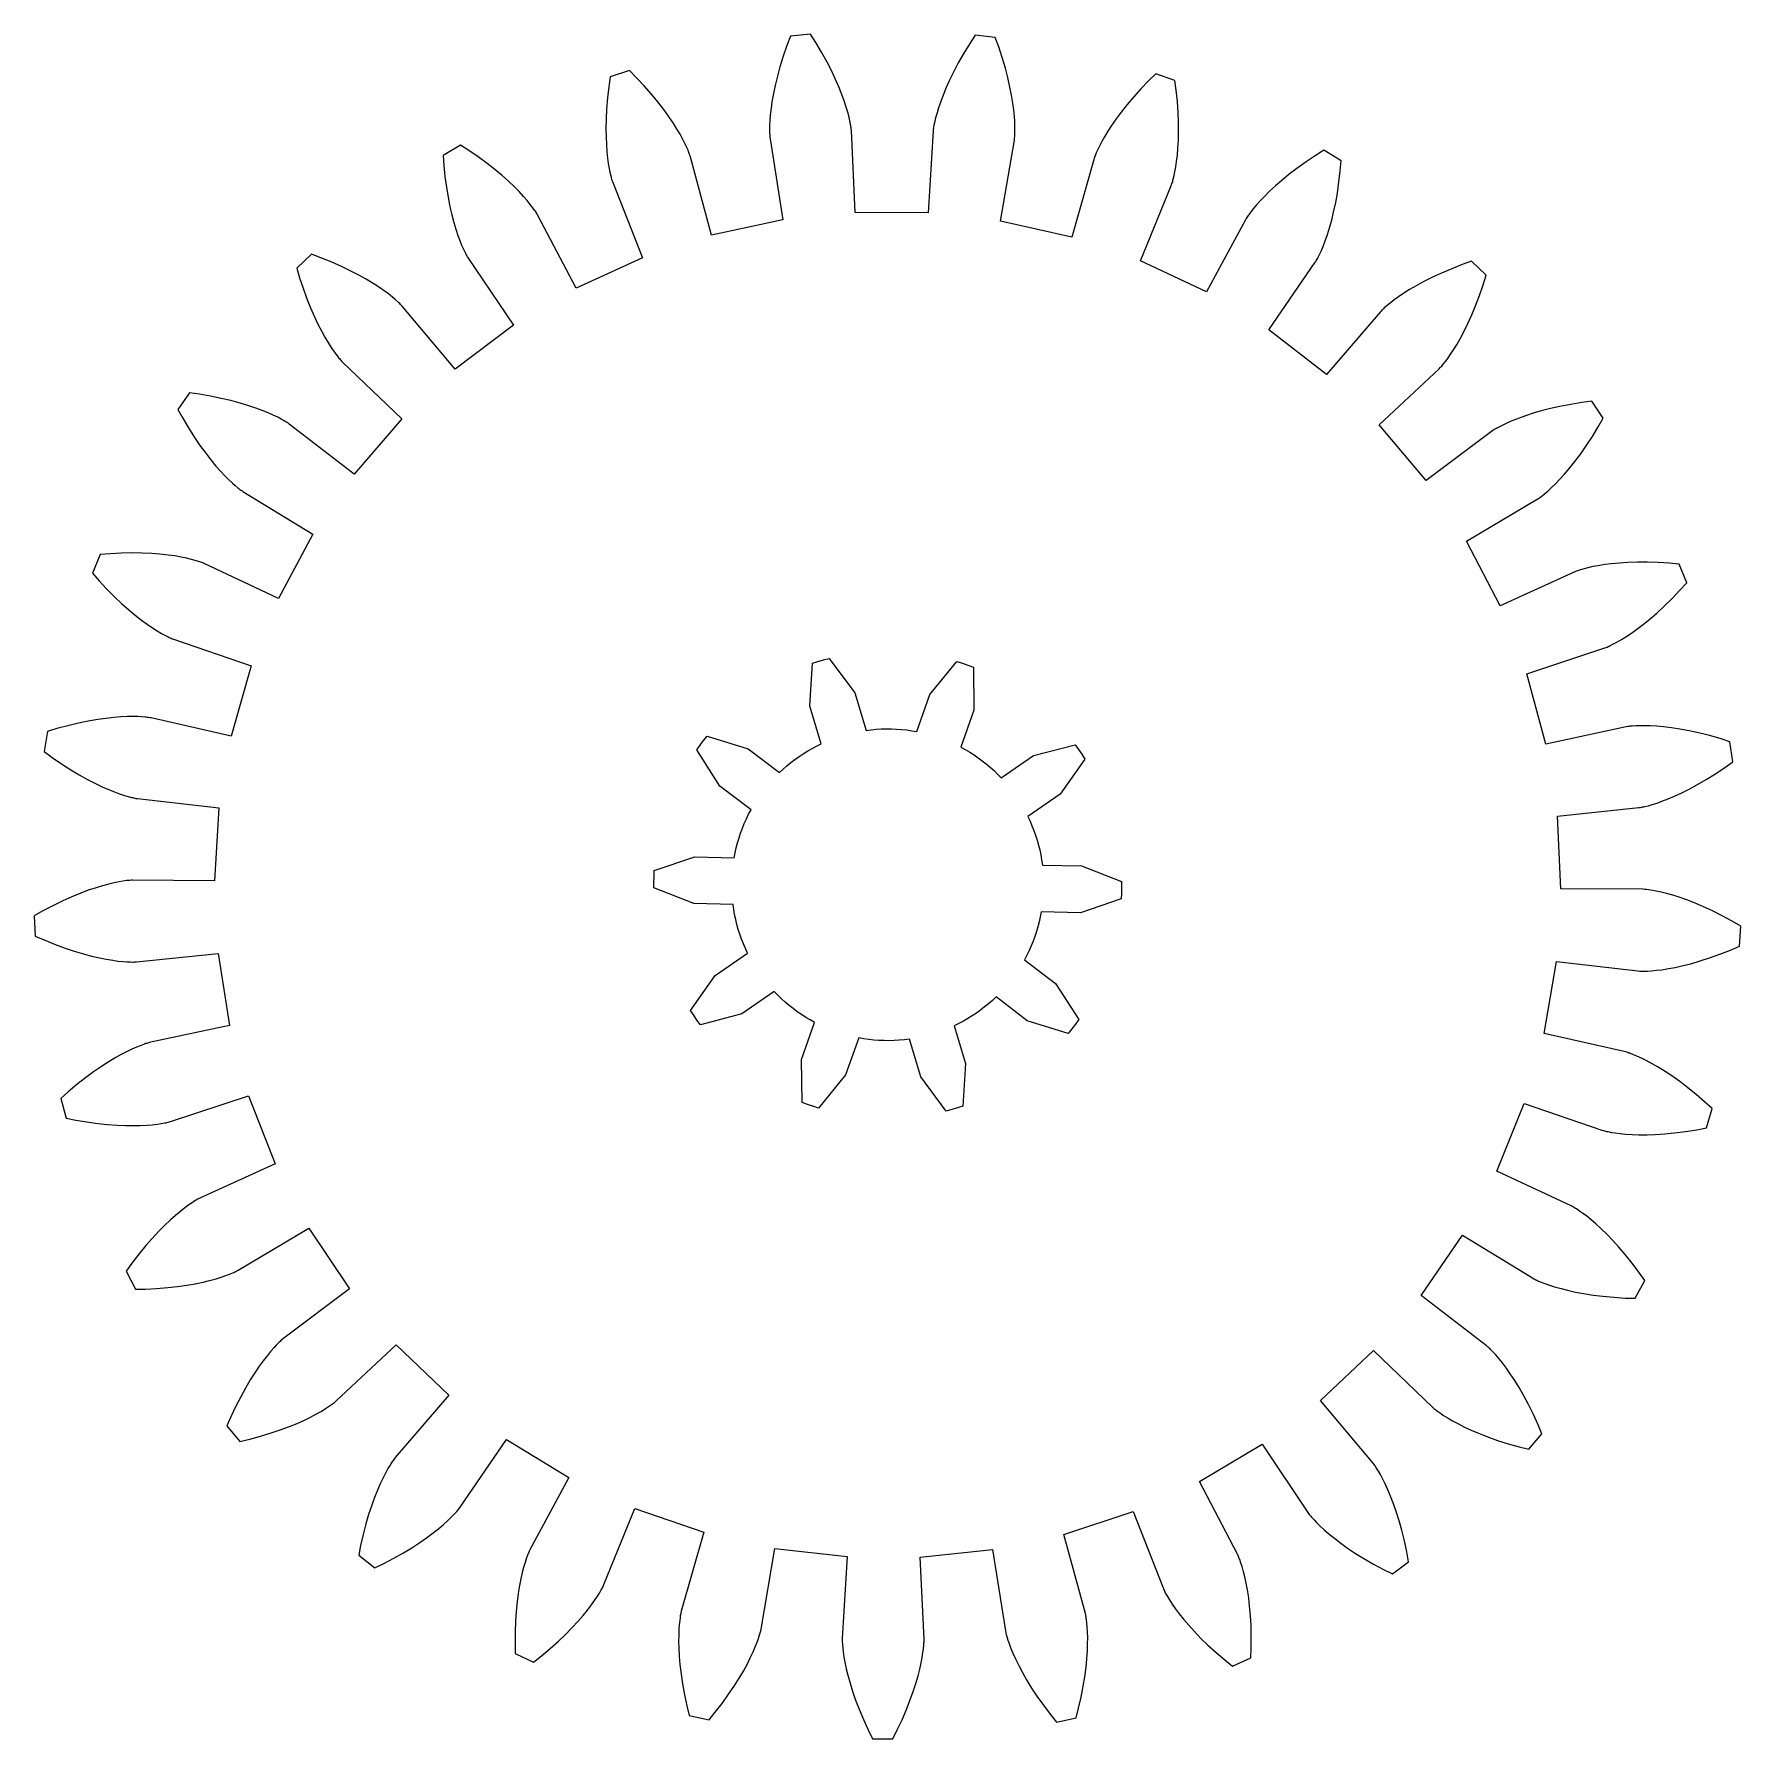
# Model space of a CAD drawing. Header units: millimetres. Extents: x 3807.9 to 3829.8, y 1271.5 to 1293.3.
import ezdxf

# ---------------------------------------------------------------- set-up
doc = ezdxf.new("R2010")
doc.units = ezdxf.units.MM
doc.header["$MEASUREMENT"] = 0
doc.layers.add('Laser$LaserCut1', color=1, linetype='Continuous', true_color=0xff0000)
doc.layers.add('Laser$LaserCut2', color=3, linetype='Continuous', true_color=0x00ff00)

msp = doc.modelspace()

# ---------------------------------------------------------------- linework, layer by layer
at = {"layer": 'Laser$LaserCut1'}
for points in [[(3817.643, 1293.299), (3817.598, 1293.179), (3817.551, 1293.043), (3817.509, 1292.906), (3817.476, 1292.786), (3817.447, 1292.666), (3817.425, 1292.563), (3817.407, 1292.459), (3817.395, 1292.374), (3817.385, 1292.288), (3817.38, 1292.222), (3817.377, 1292.155), (3817.376, 1292.107), (3817.376, 1292.059), (3817.378, 1292.03), (3817.379, 1292.016), (3817.38, 1292.002), (3817.382, 1291.983)], [(3817.902, 1293.326), (3817.643, 1293.299)], [(3818.425, 1292.09), (3818.424, 1292.109), (3818.422, 1292.123), (3818.42, 1292.137), (3818.418, 1292.152), (3818.415, 1292.166), (3818.406, 1292.213), (3818.396, 1292.259), (3818.379, 1292.324), (3818.36, 1292.388), (3818.333, 1292.47), (3818.304, 1292.551), (3818.265, 1292.649), (3818.223, 1292.745), (3818.17, 1292.858), (3818.113, 1292.968), (3818.044, 1293.094), (3817.971, 1293.217), (3817.902, 1293.326)], [(3820.013, 1293.313), (3819.943, 1293.205), (3819.868, 1293.083), (3819.797, 1292.958), (3819.739, 1292.848), (3819.685, 1292.736), (3819.642, 1292.64), (3819.601, 1292.543), (3819.571, 1292.463), (3819.543, 1292.381), (3819.524, 1292.317), (3819.506, 1292.253), (3819.495, 1292.206), (3819.485, 1292.159), (3819.48, 1292.131), (3819.478, 1292.117), (3819.476, 1292.103), (3819.474, 1292.084)], [(3820.271, 1293.283), (3820.013, 1293.313)], [(3820.517, 1291.964), (3820.519, 1291.983), (3820.52, 1291.997), (3820.522, 1292.012), (3820.522, 1292.026), (3820.523, 1292.04), (3820.524, 1292.088), (3820.524, 1292.136), (3820.521, 1292.203), (3820.517, 1292.269), (3820.508, 1292.355), (3820.497, 1292.44), (3820.48, 1292.544), (3820.46, 1292.647), (3820.432, 1292.768), (3820.401, 1292.889), (3820.36, 1293.026), (3820.315, 1293.162), (3820.271, 1293.283)], [(3815.58, 1292.858), (3815.332, 1292.776)], [(3816.356, 1291.764), (3816.35, 1291.782), (3816.346, 1291.795), (3816.341, 1291.809), (3816.335, 1291.822), (3816.33, 1291.835), (3816.311, 1291.879), (3816.291, 1291.923), (3816.26, 1291.982), (3816.228, 1292.041), (3816.184, 1292.115), (3816.138, 1292.188), (3816.079, 1292.275), (3816.018, 1292.36), (3815.942, 1292.458), (3815.863, 1292.554), (3815.768, 1292.662), (3815.67, 1292.767), (3815.58, 1292.858)], [(3815.332, 1292.776), (3815.314, 1292.649), (3815.298, 1292.507), (3815.286, 1292.364), (3815.279, 1292.24), (3815.277, 1292.115), (3815.278, 1292.01), (3815.282, 1291.905), (3815.289, 1291.819), (3815.298, 1291.734), (3815.307, 1291.667), (3815.318, 1291.601), (3815.327, 1291.554), (3815.338, 1291.508), (3815.342, 1291.494), (3815.346, 1291.48), (3815.35, 1291.466), (3815.354, 1291.453), (3815.36, 1291.435)], [(3822.329, 1292.817), (3822.238, 1292.727), (3822.139, 1292.623), (3822.043, 1292.517), (3821.962, 1292.422), (3821.885, 1292.325), (3821.823, 1292.24), (3821.762, 1292.154), (3821.716, 1292.082), (3821.671, 1292.008), (3821.638, 1291.95), (3821.607, 1291.89), (3821.586, 1291.847), (3821.567, 1291.804), (3821.556, 1291.777), (3821.551, 1291.764), (3821.546, 1291.75), (3821.54, 1291.732)], [(3822.576, 1292.732), (3822.329, 1292.817)], [(3822.532, 1291.391), (3822.538, 1291.409), (3822.543, 1291.423), (3822.547, 1291.437), (3822.551, 1291.451), (3822.554, 1291.464), (3822.566, 1291.511), (3822.576, 1291.558), (3822.588, 1291.623), (3822.598, 1291.69), (3822.608, 1291.775), (3822.615, 1291.861), (3822.621, 1291.966), (3822.623, 1292.071), (3822.622, 1292.195), (3822.617, 1292.319), (3822.607, 1292.462), (3822.592, 1292.605), (3822.576, 1292.732)], [(3817.382, 1291.983), (3817.546, 1290.943)], [(3818.476, 1291.039), (3818.425, 1292.09)], [(3819.474, 1292.084), (3819.411, 1291.033)], [(3813.412, 1291.902), (3813.188, 1291.769)], [(3813.188, 1291.769), (3813.197, 1291.641), (3813.212, 1291.498), (3813.231, 1291.356), (3813.251, 1291.233), (3813.276, 1291.111), (3813.299, 1291.009), (3813.326, 1290.907), (3813.351, 1290.825), (3813.378, 1290.743), (3813.401, 1290.68), (3813.426, 1290.618), (3813.446, 1290.575), (3813.466, 1290.531), (3813.479, 1290.506), (3813.486, 1290.493), (3813.493, 1290.481), (3813.503, 1290.465)], [(3814.405, 1291), (3814.396, 1291.016), (3814.388, 1291.029), (3814.381, 1291.041), (3814.373, 1291.053), (3814.364, 1291.064), (3814.336, 1291.103), (3814.307, 1291.141), (3814.265, 1291.193), (3814.221, 1291.243), (3814.162, 1291.306), (3814.102, 1291.367), (3814.025, 1291.44), (3813.947, 1291.51), (3813.851, 1291.589), (3813.753, 1291.666), (3813.638, 1291.751), (3813.52, 1291.832), (3813.412, 1291.902)], [(3816.632, 1290.748), (3816.356, 1291.764)], [(3820.34, 1290.926), (3820.517, 1291.964)], [(3824.486, 1291.835), (3824.377, 1291.766), (3824.258, 1291.687), (3824.141, 1291.603), (3824.042, 1291.528), (3823.946, 1291.449), (3823.866, 1291.38), (3823.789, 1291.309), (3823.728, 1291.249), (3823.669, 1291.186), (3823.624, 1291.136), (3823.581, 1291.085), (3823.551, 1291.048), (3823.523, 1291.009), (3823.514, 1290.998), (3823.506, 1290.986), (3823.498, 1290.974), (3823.491, 1290.962), (3823.481, 1290.945)], [(3824.708, 1291.699), (3824.486, 1291.835)], [(3821.54, 1291.732), (3821.252, 1290.72)], [(3824.377, 1290.399), (3824.387, 1290.415), (3824.394, 1290.428), (3824.401, 1290.44), (3824.408, 1290.453), (3824.414, 1290.465), (3824.436, 1290.508), (3824.455, 1290.552), (3824.481, 1290.613), (3824.505, 1290.676), (3824.533, 1290.757), (3824.559, 1290.839), (3824.587, 1290.941), (3824.612, 1291.043), (3824.638, 1291.165), (3824.66, 1291.287), (3824.68, 1291.429), (3824.697, 1291.571), (3824.708, 1291.699)], [(3815.36, 1291.435), (3815.744, 1290.454)], [(3822.136, 1290.416), (3822.532, 1291.391)], [(3814.893, 1290.067), (3814.405, 1291)], [(3817.546, 1290.943), (3816.632, 1290.748)], [(3819.411, 1291.033), (3818.476, 1291.039)], [(3821.252, 1290.72), (3820.34, 1290.926)], [(3823.481, 1290.945), (3822.982, 1290.018)], [(3811.5, 1290.502), (3811.31, 1290.324)], [(3812.664, 1289.835), (3812.652, 1289.849), (3812.642, 1289.859), (3812.631, 1289.869), (3812.621, 1289.879), (3812.611, 1289.889), (3812.575, 1289.921), (3812.538, 1289.952), (3812.486, 1289.993), (3812.432, 1290.033), (3812.361, 1290.082), (3812.289, 1290.128), (3812.199, 1290.183), (3812.107, 1290.234), (3811.997, 1290.291), (3811.885, 1290.345), (3811.753, 1290.403), (3811.62, 1290.457), (3811.5, 1290.502)], [(3813.503, 1290.465), (3814.089, 1289.59)], [(3815.744, 1290.454), (3814.893, 1290.067)], [(3811.31, 1290.324), (3811.347, 1290.201), (3811.392, 1290.065), (3811.441, 1289.93), (3811.487, 1289.815), (3811.537, 1289.701), (3811.582, 1289.606), (3811.631, 1289.512), (3811.672, 1289.437), (3811.716, 1289.363), (3811.752, 1289.307), (3811.79, 1289.252), (3811.819, 1289.213), (3811.848, 1289.175), (3811.857, 1289.164), (3811.866, 1289.153), (3811.876, 1289.142), (3811.885, 1289.132), (3811.899, 1289.118)], [(3822.982, 1290.018), (3822.136, 1290.416)], [(3823.781, 1289.531), (3824.377, 1290.399)], [(3826.38, 1290.412), (3826.259, 1290.369), (3826.126, 1290.316), (3825.994, 1290.26), (3825.881, 1290.207), (3825.77, 1290.151), (3825.678, 1290.101), (3825.587, 1290.048), (3825.514, 1290.002), (3825.443, 1289.954), (3825.388, 1289.915), (3825.335, 1289.874), (3825.298, 1289.844), (3825.262, 1289.813), (3825.252, 1289.803), (3825.241, 1289.793), (3825.231, 1289.783), (3825.221, 1289.773), (3825.208, 1289.759)], [(3825.965, 1289.033), (3825.978, 1289.047), (3825.988, 1289.057), (3825.998, 1289.068), (3826.007, 1289.079), (3826.016, 1289.09), (3826.046, 1289.127), (3826.075, 1289.165), (3826.113, 1289.22), (3826.15, 1289.276), (3826.195, 1289.349), (3826.238, 1289.424), (3826.287, 1289.517), (3826.333, 1289.612), (3826.385, 1289.725), (3826.432, 1289.84), (3826.483, 1289.974), (3826.53, 1290.109), (3826.568, 1290.232)], [(3826.568, 1290.232), (3826.38, 1290.412)], [(3813.341, 1289.028), (3812.664, 1289.835)], [(3814.089, 1289.59), (3813.341, 1289.028)], [(3825.208, 1289.759), (3824.522, 1288.961)], [(3824.522, 1288.961), (3823.781, 1289.531)], [(3811.899, 1289.118), (3812.658, 1288.389)], [(3825.196, 1288.314), (3825.965, 1289.033)], [(3809.934, 1288.724), (3809.787, 1288.509)], [(3811.215, 1288.323), (3811.199, 1288.334), (3811.187, 1288.342), (3811.175, 1288.349), (3811.163, 1288.357), (3811.15, 1288.364), (3811.109, 1288.387), (3811.066, 1288.41), (3811.006, 1288.439), (3810.945, 1288.466), (3810.865, 1288.498), (3810.785, 1288.528), (3810.685, 1288.562), (3810.584, 1288.593), (3810.464, 1288.625), (3810.343, 1288.653), (3810.203, 1288.682), (3810.061, 1288.706), (3809.934, 1288.724)], [(3809.787, 1288.509), (3809.849, 1288.397), (3809.922, 1288.274), (3809.999, 1288.153), (3810.069, 1288.05), (3810.143, 1287.949), (3810.207, 1287.866), (3810.274, 1287.785), (3810.331, 1287.721), (3810.39, 1287.658), (3810.437, 1287.611), (3810.486, 1287.565), (3810.522, 1287.534), (3810.559, 1287.503), (3810.57, 1287.494), (3810.582, 1287.485), (3810.593, 1287.477), (3810.605, 1287.469), (3810.621, 1287.458)], [(3827.924, 1288.615), (3827.797, 1288.599), (3827.655, 1288.576), (3827.515, 1288.55), (3827.393, 1288.523), (3827.273, 1288.492), (3827.172, 1288.463), (3827.072, 1288.43), (3826.991, 1288.401), (3826.911, 1288.37), (3826.849, 1288.343), (3826.789, 1288.315), (3826.746, 1288.293), (3826.704, 1288.27), (3826.692, 1288.263), (3826.679, 1288.256), (3826.667, 1288.248), (3826.655, 1288.24), (3826.639, 1288.23)], [(3828.069, 1288.399), (3827.924, 1288.615)], [(3812.049, 1287.68), (3811.215, 1288.323)], [(3812.658, 1288.389), (3812.049, 1287.68)], [(3825.797, 1287.598), (3825.196, 1288.314)], [(3827.223, 1287.358), (3827.239, 1287.368), (3827.251, 1287.376), (3827.262, 1287.385), (3827.274, 1287.393), (3827.285, 1287.402), (3827.322, 1287.432), (3827.358, 1287.463), (3827.408, 1287.509), (3827.456, 1287.555), (3827.515, 1287.617), (3827.573, 1287.681), (3827.641, 1287.761), (3827.707, 1287.843), (3827.781, 1287.943), (3827.852, 1288.045), (3827.931, 1288.165), (3828.006, 1288.287), (3828.069, 1288.399)], [(3826.639, 1288.23), (3825.797, 1287.598)], [(3810.621, 1287.458), (3811.519, 1286.91)], [(3826.317, 1286.821), (3827.223, 1287.358)], [(3811.519, 1286.91), (3811.077, 1286.086)], [(3826.75, 1285.992), (3826.317, 1286.821)], [(3808.787, 1286.651), (3808.689, 1286.409)], [(3810.124, 1286.534), (3810.106, 1286.542), (3810.093, 1286.547), (3810.079, 1286.552), (3810.066, 1286.556), (3810.052, 1286.561), (3810.006, 1286.575), (3809.96, 1286.587), (3809.895, 1286.603), (3809.83, 1286.616), (3809.745, 1286.631), (3809.66, 1286.643), (3809.555, 1286.654), (3809.45, 1286.662), (3809.326, 1286.668), (3809.202, 1286.67), (3809.058, 1286.667), (3808.915, 1286.66), (3808.787, 1286.651)], [(3811.077, 1286.086), (3810.124, 1286.534)], [(3829.046, 1286.528), (3828.919, 1286.54), (3828.775, 1286.548), (3828.632, 1286.553), (3828.508, 1286.552), (3828.384, 1286.548), (3828.279, 1286.541), (3828.174, 1286.531), (3828.089, 1286.52), (3828.004, 1286.506), (3827.938, 1286.494), (3827.873, 1286.479), (3827.826, 1286.467), (3827.78, 1286.454), (3827.767, 1286.45), (3827.753, 1286.445), (3827.74, 1286.44), (3827.726, 1286.435), (3827.708, 1286.428)], [(3829.141, 1286.286), (3829.046, 1286.528)], [(3808.689, 1286.409), (3808.774, 1286.313), (3808.872, 1286.208), (3808.973, 1286.107), (3809.064, 1286.022), (3809.157, 1285.939), (3809.238, 1285.872), (3809.321, 1285.807), (3809.39, 1285.757), (3809.461, 1285.708), (3809.518, 1285.672), (3809.575, 1285.638), (3809.617, 1285.615), (3809.66, 1285.593), (3809.673, 1285.587), (3809.686, 1285.58), (3809.699, 1285.575), (3809.712, 1285.569), (3809.73, 1285.562)], [(3827.708, 1286.428), (3826.75, 1285.992)], [(3828.091, 1285.451), (3828.109, 1285.458), (3828.122, 1285.463), (3828.135, 1285.469), (3828.148, 1285.475), (3828.161, 1285.481), (3828.204, 1285.503), (3828.246, 1285.525), (3828.304, 1285.559), (3828.361, 1285.594), (3828.432, 1285.642), (3828.503, 1285.692), (3828.586, 1285.755), (3828.668, 1285.821), (3828.762, 1285.903), (3828.854, 1285.987), (3828.956, 1286.087), (3829.055, 1286.191), (3829.141, 1286.286)], [(3809.73, 1285.562), (3810.725, 1285.22)], [(3827.091, 1285.121), (3828.091, 1285.451)], [(3810.725, 1285.22), (3810.47, 1284.32)], [(3827.336, 1284.219), (3827.091, 1285.121)], [(3809.443, 1284.553), (3809.424, 1284.556), (3809.41, 1284.559), (3809.396, 1284.56), (3809.381, 1284.562), (3809.367, 1284.564), (3809.32, 1284.567), (3809.272, 1284.57), (3809.205, 1284.571), (3809.138, 1284.57), (3809.052, 1284.566), (3808.966, 1284.559), (3808.862, 1284.548), (3808.757, 1284.533), (3808.635, 1284.512), (3808.513, 1284.487), (3808.374, 1284.454), (3808.235, 1284.416), (3808.112, 1284.379)], [(3810.47, 1284.32), (3809.443, 1284.553)], [(3808.112, 1284.379), (3808.069, 1284.123)], [(3828.365, 1284.439), (3827.336, 1284.219)], [(3829.694, 1284.249), (3829.571, 1284.288), (3829.433, 1284.327), (3829.294, 1284.362), (3829.173, 1284.388), (3829.051, 1284.411), (3828.947, 1284.427), (3828.842, 1284.439), (3828.756, 1284.447), (3828.671, 1284.452), (3828.604, 1284.454), (3828.537, 1284.453), (3828.489, 1284.452), (3828.441, 1284.448), (3828.427, 1284.447), (3828.413, 1284.446), (3828.398, 1284.444), (3828.384, 1284.442), (3828.365, 1284.439)], [(3808.069, 1284.123), (3808.172, 1284.047), (3808.291, 1283.966), (3808.411, 1283.888), (3808.518, 1283.825), (3808.627, 1283.764), (3808.72, 1283.716), (3808.815, 1283.671), (3808.894, 1283.636), (3808.974, 1283.604), (3809.036, 1283.581), (3809.1, 1283.56), (3809.146, 1283.546), (3809.192, 1283.534), (3809.206, 1283.531), (3809.22, 1283.527), (3809.234, 1283.524), (3809.248, 1283.522), (3809.267, 1283.519)], [(3829.734, 1283.992), (3829.694, 1284.249)], [(3828.529, 1283.403), (3828.548, 1283.405), (3828.562, 1283.408), (3828.576, 1283.411), (3828.59, 1283.414), (3828.604, 1283.417), (3828.65, 1283.428), (3828.696, 1283.442), (3828.76, 1283.462), (3828.823, 1283.484), (3828.903, 1283.515), (3828.983, 1283.549), (3829.078, 1283.593), (3829.172, 1283.64), (3829.281, 1283.699), (3829.389, 1283.762), (3829.51, 1283.838), (3829.63, 1283.918), (3829.734, 1283.992)], [(3809.267, 1283.519), (3810.313, 1283.399)], [(3810.313, 1283.399), (3810.257, 1282.465)], [(3827.482, 1283.295), (3828.529, 1283.403)], [(3827.527, 1282.361), (3827.482, 1283.295)], [(3809.204, 1282.472), (3809.185, 1282.471), (3809.17, 1282.47), (3809.156, 1282.469), (3809.142, 1282.468), (3809.128, 1282.466), (3809.08, 1282.459), (3809.033, 1282.451), (3808.968, 1282.438), (3808.902, 1282.423), (3808.819, 1282.4), (3808.737, 1282.375), (3808.637, 1282.342), (3808.539, 1282.305), (3808.424, 1282.258), (3808.31, 1282.208), (3808.181, 1282.145), (3808.054, 1282.079), (3807.942, 1282.016)], [(3810.257, 1282.465), (3809.204, 1282.472)], [(3828.579, 1282.355), (3827.527, 1282.361)], [(3829.836, 1281.884), (3829.725, 1281.948), (3829.598, 1282.016), (3829.47, 1282.08), (3829.357, 1282.132), (3829.242, 1282.18), (3829.144, 1282.218), (3829.045, 1282.253), (3828.963, 1282.279), (3828.88, 1282.302), (3828.815, 1282.318), (3828.75, 1282.332), (3828.703, 1282.341), (3828.655, 1282.348), (3828.627, 1282.352), (3828.613, 1282.353), (3828.598, 1282.354), (3828.579, 1282.355)], [(3807.942, 1282.016), (3807.954, 1281.756)], [(3807.954, 1281.756), (3808.072, 1281.705), (3808.205, 1281.651), (3808.339, 1281.601), (3808.457, 1281.562), (3808.576, 1281.526), (3808.678, 1281.499), (3808.78, 1281.475), (3808.865, 1281.458), (3808.95, 1281.444), (3809.016, 1281.435), (3809.082, 1281.428), (3809.13, 1281.425), (3809.178, 1281.423), (3809.207, 1281.422), (3809.221, 1281.422), (3809.235, 1281.423), (3809.254, 1281.424)], [(3829.82, 1281.624), (3829.836, 1281.884)], [(3809.254, 1281.424), (3810.302, 1281.531)], [(3810.302, 1281.531), (3810.447, 1280.608)], [(3828.516, 1281.308), (3828.535, 1281.306), (3828.55, 1281.306), (3828.564, 1281.305), (3828.578, 1281.305), (3828.593, 1281.305), (3828.64, 1281.307), (3828.688, 1281.31), (3828.755, 1281.316), (3828.821, 1281.324), (3828.906, 1281.337), (3828.991, 1281.353), (3829.094, 1281.376), (3829.195, 1281.401), (3829.315, 1281.436), (3829.433, 1281.474), (3829.568, 1281.522), (3829.702, 1281.574), (3829.82, 1281.624)], [(3827.314, 1280.506), (3827.47, 1281.428)], [(3827.47, 1281.428), (3828.516, 1281.308)], [(3810.447, 1280.608), (3809.418, 1280.388)], [(3809.418, 1280.388), (3809.399, 1280.383), (3809.386, 1280.379), (3809.372, 1280.375), (3809.358, 1280.37), (3809.345, 1280.366), (3809.3, 1280.349), (3809.255, 1280.331), (3809.194, 1280.304), (3809.134, 1280.275), (3809.058, 1280.235), (3808.982, 1280.193), (3808.892, 1280.139), (3808.804, 1280.082), (3808.702, 1280.012), (3808.602, 1279.938), (3808.489, 1279.849), (3808.379, 1279.757), (3808.283, 1279.672)], [(3828.34, 1280.274), (3827.314, 1280.506)], [(3829.466, 1279.544), (3829.371, 1279.63), (3829.263, 1279.724), (3829.151, 1279.814), (3829.052, 1279.889), (3828.95, 1279.961), (3828.863, 1280.019), (3828.773, 1280.074), (3828.699, 1280.117), (3828.623, 1280.157), (3828.563, 1280.187), (3828.502, 1280.215), (3828.458, 1280.233), (3828.413, 1280.251), (3828.4, 1280.255), (3828.386, 1280.26), (3828.372, 1280.265), (3828.359, 1280.269), (3828.34, 1280.274)], [(3809.692, 1279.375), (3810.692, 1279.706)], [(3810.692, 1279.706), (3811.033, 1278.835)], [(3808.283, 1279.672), (3808.351, 1279.42)], [(3826.707, 1278.74), (3827.058, 1279.607)], [(3827.058, 1279.607), (3828.054, 1279.265)], [(3829.395, 1279.293), (3829.466, 1279.544)], [(3808.351, 1279.42), (3808.477, 1279.395), (3808.619, 1279.371), (3808.761, 1279.352), (3808.884, 1279.338), (3809.008, 1279.329), (3809.113, 1279.325), (3809.218, 1279.323), (3809.304, 1279.325), (3809.39, 1279.329), (3809.457, 1279.335), (3809.524, 1279.342), (3809.571, 1279.349), (3809.618, 1279.358), (3809.632, 1279.36), (3809.646, 1279.363), (3809.66, 1279.367), (3809.674, 1279.37), (3809.692, 1279.375)], [(3828.054, 1279.265), (3828.072, 1279.259), (3828.086, 1279.256), (3828.1, 1279.252), (3828.114, 1279.249), (3828.128, 1279.246), (3828.175, 1279.237), (3828.222, 1279.23), (3828.288, 1279.221), (3828.355, 1279.215), (3828.441, 1279.21), (3828.527, 1279.207), (3828.632, 1279.207), (3828.737, 1279.21), (3828.861, 1279.218), (3828.985, 1279.23), (3829.127, 1279.247), (3829.269, 1279.27), (3829.395, 1279.293)], [(3811.033, 1278.835), (3810.075, 1278.399)], [(3827.659, 1278.293), (3826.707, 1278.74)], [(3810.075, 1278.399), (3810.058, 1278.39), (3810.045, 1278.383), (3810.033, 1278.376), (3810.02, 1278.369), (3810.008, 1278.361), (3809.968, 1278.335), (3809.928, 1278.308), (3809.874, 1278.269), (3809.822, 1278.227), (3809.756, 1278.172), (3809.691, 1278.115), (3809.615, 1278.043), (3809.541, 1277.968), (3809.456, 1277.877), (3809.374, 1277.784), (3809.283, 1277.673), (3809.196, 1277.559), (3809.121, 1277.455)], [(3828.602, 1277.338), (3828.528, 1277.442), (3828.442, 1277.557), (3828.352, 1277.669), (3828.272, 1277.764), (3828.188, 1277.856), (3828.115, 1277.931), (3828.039, 1278.004), (3827.976, 1278.062), (3827.91, 1278.118), (3827.858, 1278.16), (3827.805, 1278.2), (3827.766, 1278.228), (3827.726, 1278.254), (3827.714, 1278.262), (3827.701, 1278.269), (3827.689, 1278.277), (3827.676, 1278.284), (3827.659, 1278.293)], [(3810.56, 1277.469), (3811.466, 1278.006)], [(3811.466, 1278.006), (3811.986, 1277.229)], [(3825.734, 1277.146), (3826.264, 1277.917)], [(3826.264, 1277.917), (3827.162, 1277.369)], [(3809.121, 1277.455), (3809.241, 1277.224)], [(3809.241, 1277.224), (3809.369, 1277.227), (3809.513, 1277.234), (3809.656, 1277.245), (3809.779, 1277.259), (3809.902, 1277.277), (3810.006, 1277.295), (3810.109, 1277.316), (3810.193, 1277.336), (3810.275, 1277.359), (3810.339, 1277.379), (3810.403, 1277.4), (3810.447, 1277.417), (3810.492, 1277.435), (3810.505, 1277.441), (3810.518, 1277.447), (3810.531, 1277.453), (3810.544, 1277.46), (3810.56, 1277.469)], [(3827.162, 1277.369), (3827.179, 1277.359), (3827.192, 1277.353), (3827.205, 1277.347), (3827.218, 1277.34), (3827.231, 1277.334), (3827.275, 1277.316), (3827.319, 1277.298), (3827.382, 1277.276), (3827.446, 1277.255), (3827.529, 1277.232), (3827.612, 1277.211), (3827.715, 1277.188), (3827.818, 1277.168), (3827.941, 1277.149), (3828.064, 1277.134), (3828.207, 1277.121), (3828.35, 1277.112), (3828.479, 1277.108)], [(3828.479, 1277.108), (3828.602, 1277.338)], [(3811.986, 1277.229), (3811.144, 1276.597)], [(3826.569, 1276.504), (3825.734, 1277.146)], [(3811.144, 1276.597), (3811.129, 1276.585), (3811.118, 1276.576), (3811.108, 1276.566), (3811.097, 1276.556), (3811.087, 1276.546), (3811.053, 1276.512), (3811.02, 1276.477), (3810.976, 1276.427), (3810.934, 1276.376), (3810.881, 1276.307), (3810.83, 1276.238), (3810.771, 1276.151), (3810.715, 1276.062), (3810.652, 1275.955), (3810.592, 1275.846), (3810.527, 1275.718), (3810.466, 1275.588), (3810.415, 1275.471)], [(3811.818, 1275.794), (3812.587, 1276.513)], [(3812.587, 1276.513), (3813.262, 1275.866)], [(3824.442, 1275.798), (3825.125, 1276.437)], [(3825.125, 1276.437), (3825.885, 1275.709)], [(3827.284, 1275.369), (3827.234, 1275.487), (3827.175, 1275.618), (3827.111, 1275.746), (3827.053, 1275.856), (3826.991, 1275.964), (3826.936, 1276.053), (3826.878, 1276.141), (3826.828, 1276.211), (3826.776, 1276.28), (3826.734, 1276.332), (3826.691, 1276.383), (3826.658, 1276.418), (3826.625, 1276.452), (3826.615, 1276.463), (3826.604, 1276.472), (3826.594, 1276.482), (3826.583, 1276.492), (3826.569, 1276.504)], [(3810.582, 1275.271), (3810.707, 1275.301), (3810.845, 1275.339), (3810.983, 1275.381), (3811.1, 1275.421), (3811.217, 1275.464), (3811.314, 1275.504), (3811.41, 1275.547), (3811.487, 1275.585), (3811.563, 1275.625), (3811.622, 1275.658), (3811.679, 1275.693), (3811.719, 1275.719), (3811.758, 1275.746), (3811.77, 1275.755), (3811.781, 1275.763), (3811.793, 1275.772), (3811.804, 1275.781), (3811.818, 1275.794)], [(3813.262, 1275.866), (3812.575, 1275.068)], [(3825.119, 1274.992), (3824.442, 1275.798)], [(3825.885, 1275.709), (3825.899, 1275.696), (3825.91, 1275.687), (3825.921, 1275.678), (3825.933, 1275.669), (3825.944, 1275.661), (3825.983, 1275.633), (3826.023, 1275.606), (3826.079, 1275.571), (3826.137, 1275.537), (3826.213, 1275.496), (3826.29, 1275.457), (3826.385, 1275.413), (3826.482, 1275.372), (3826.598, 1275.327), (3826.715, 1275.286), (3826.852, 1275.242), (3826.99, 1275.203), (3827.114, 1275.171)], [(3810.415, 1275.471), (3810.582, 1275.271)], [(3827.114, 1275.171), (3827.284, 1275.369)], [(3813.407, 1274.428), (3814.003, 1275.295)], [(3814.003, 1275.295), (3814.801, 1274.809)], [(3822.89, 1274.76), (3823.694, 1275.237)], [(3823.694, 1275.237), (3824.28, 1274.362)], [(3812.575, 1275.068), (3812.564, 1275.053), (3812.555, 1275.041), (3812.547, 1275.029), (3812.538, 1275.018), (3812.531, 1275.006), (3812.505, 1274.965), (3812.48, 1274.924), (3812.448, 1274.866), (3812.418, 1274.806), (3812.381, 1274.728), (3812.346, 1274.649), (3812.308, 1274.552), (3812.272, 1274.453), (3812.233, 1274.335), (3812.198, 1274.215), (3812.162, 1274.077), (3812.13, 1273.937), (3812.106, 1273.811)], [(3825.573, 1273.729), (3825.55, 1273.856), (3825.52, 1273.996), (3825.486, 1274.135), (3825.452, 1274.255), (3825.415, 1274.373), (3825.38, 1274.473), (3825.343, 1274.571), (3825.309, 1274.65), (3825.273, 1274.728), (3825.244, 1274.788), (3825.212, 1274.847), (3825.188, 1274.889), (3825.163, 1274.929), (3825.155, 1274.941), (3825.147, 1274.953), (3825.139, 1274.965), (3825.13, 1274.977), (3825.119, 1274.992)], [(3814.801, 1274.809), (3814.302, 1273.881)], [(3823.378, 1273.827), (3822.89, 1274.76)], [(3812.312, 1273.652), (3812.427, 1273.708), (3812.554, 1273.774), (3812.679, 1273.845), (3812.786, 1273.909), (3812.89, 1273.977), (3812.976, 1274.037), (3813.061, 1274.099), (3813.128, 1274.153), (3813.194, 1274.208), (3813.244, 1274.253), (3813.292, 1274.299), (3813.326, 1274.333), (3813.358, 1274.369), (3813.368, 1274.379), (3813.377, 1274.39), (3813.386, 1274.401), (3813.395, 1274.412), (3813.407, 1274.428)], [(3815.252, 1273.435), (3815.647, 1274.411)], [(3815.647, 1274.411), (3816.531, 1274.107)], [(3821.152, 1274.079), (3822.039, 1274.372)], [(3822.039, 1274.372), (3822.423, 1273.392)], [(3824.28, 1274.362), (3824.291, 1274.347), (3824.3, 1274.335), (3824.309, 1274.324), (3824.318, 1274.313), (3824.328, 1274.302), (3824.36, 1274.267), (3824.393, 1274.232), (3824.44, 1274.185), (3824.49, 1274.14), (3824.555, 1274.084), (3824.622, 1274.03), (3824.705, 1273.966), (3824.791, 1273.905), (3824.894, 1273.836), (3825, 1273.771), (3825.124, 1273.699), (3825.25, 1273.631), (3825.365, 1273.573)], [(3816.531, 1274.107), (3816.244, 1273.094)], [(3821.427, 1273.063), (3821.152, 1274.079)], [(3812.106, 1273.811), (3812.312, 1273.652)], [(3814.302, 1273.881), (3814.294, 1273.864), (3814.288, 1273.851), (3814.282, 1273.838), (3814.277, 1273.825), (3814.272, 1273.811), (3814.255, 1273.766), (3814.24, 1273.721), (3814.221, 1273.657), (3814.204, 1273.592), (3814.185, 1273.508), (3814.169, 1273.424), (3814.152, 1273.32), (3814.138, 1273.216), (3814.125, 1273.092), (3814.117, 1272.968), (3814.111, 1272.825), (3814.111, 1272.681), (3814.113, 1272.553)], [(3817.267, 1272.863), (3817.443, 1273.9)], [(3817.443, 1273.9), (3818.372, 1273.794)], [(3819.307, 1273.788), (3820.237, 1273.884)], [(3820.237, 1273.884), (3820.401, 1272.844)], [(3823.55, 1272.496), (3823.555, 1272.624), (3823.556, 1272.768), (3823.552, 1272.911), (3823.545, 1273.035), (3823.534, 1273.159), (3823.522, 1273.264), (3823.506, 1273.367), (3823.49, 1273.452), (3823.472, 1273.536), (3823.456, 1273.601), (3823.438, 1273.666), (3823.423, 1273.711), (3823.407, 1273.756), (3823.402, 1273.77), (3823.397, 1273.783), (3823.392, 1273.796), (3823.386, 1273.809), (3823.378, 1273.827)], [(3818.372, 1273.794), (3818.309, 1272.743)], [(3819.358, 1272.737), (3819.307, 1273.788)], [(3825.365, 1273.573), (3825.573, 1273.729)], [(3814.349, 1272.442), (3814.45, 1272.522), (3814.56, 1272.614), (3814.667, 1272.71), (3814.757, 1272.795), (3814.844, 1272.884), (3814.915, 1272.961), (3814.984, 1273.04), (3815.039, 1273.107), (3815.091, 1273.175), (3815.13, 1273.23), (3815.167, 1273.285), (3815.193, 1273.326), (3815.217, 1273.367), (3815.224, 1273.38), (3815.231, 1273.392), (3815.237, 1273.405), (3815.244, 1273.418), (3815.252, 1273.435)], [(3822.423, 1273.392), (3822.431, 1273.375), (3822.437, 1273.362), (3822.443, 1273.349), (3822.45, 1273.336), (3822.457, 1273.323), (3822.48, 1273.282), (3822.505, 1273.241), (3822.542, 1273.185), (3822.58, 1273.13), (3822.632, 1273.061), (3822.685, 1272.994), (3822.753, 1272.914), (3822.824, 1272.836), (3822.91, 1272.746), (3822.999, 1272.659), (3823.105, 1272.563), (3823.214, 1272.469), (3823.313, 1272.388)], [(3816.244, 1273.094), (3816.239, 1273.076), (3816.236, 1273.062), (3816.233, 1273.048), (3816.231, 1273.033), (3816.229, 1273.019), (3816.223, 1272.972), (3816.218, 1272.924), (3816.213, 1272.858), (3816.21, 1272.791), (3816.209, 1272.705), (3816.211, 1272.619), (3816.217, 1272.514), (3816.226, 1272.409), (3816.241, 1272.285), (3816.259, 1272.162), (3816.284, 1272.021), (3816.314, 1271.881), (3816.345, 1271.756)], [(3821.31, 1271.726), (3821.341, 1271.851), (3821.373, 1271.991), (3821.4, 1272.131), (3821.42, 1272.254), (3821.436, 1272.377), (3821.446, 1272.482), (3821.453, 1272.587), (3821.456, 1272.673), (3821.457, 1272.759), (3821.455, 1272.826), (3821.451, 1272.893), (3821.447, 1272.94), (3821.441, 1272.988), (3821.439, 1273.002), (3821.437, 1273.016), (3821.434, 1273.03), (3821.431, 1273.044), (3821.427, 1273.063)], [(3816.599, 1271.699), (3816.68, 1271.798), (3816.767, 1271.912), (3816.851, 1272.028), (3816.921, 1272.131), (3816.987, 1272.237), (3817.04, 1272.327), (3817.091, 1272.42), (3817.129, 1272.496), (3817.166, 1272.574), (3817.192, 1272.636), (3817.217, 1272.698), (3817.233, 1272.743), (3817.248, 1272.789), (3817.256, 1272.816), (3817.259, 1272.83), (3817.263, 1272.844), (3817.267, 1272.863)], [(3818.309, 1272.743), (3818.308, 1272.724), (3818.309, 1272.71), (3818.309, 1272.695), (3818.31, 1272.681), (3818.311, 1272.667), (3818.315, 1272.619), (3818.32, 1272.571), (3818.33, 1272.505), (3818.341, 1272.439), (3818.359, 1272.355), (3818.38, 1272.272), (3818.408, 1272.17), (3818.439, 1272.07), (3818.48, 1271.952), (3818.524, 1271.836), (3818.579, 1271.704), (3818.639, 1271.573), (3818.695, 1271.458)], [(3818.956, 1271.457), (3819.014, 1271.571), (3819.075, 1271.701), (3819.131, 1271.833), (3819.177, 1271.948), (3819.219, 1272.065), (3819.252, 1272.165), (3819.281, 1272.266), (3819.303, 1272.349), (3819.321, 1272.433), (3819.334, 1272.499), (3819.344, 1272.565), (3819.35, 1272.613), (3819.355, 1272.66), (3819.357, 1272.689), (3819.358, 1272.703), (3819.358, 1272.718), (3819.358, 1272.737)], [(3820.401, 1272.844), (3820.405, 1272.825), (3820.408, 1272.811), (3820.412, 1272.797), (3820.415, 1272.783), (3820.419, 1272.77), (3820.434, 1272.724), (3820.449, 1272.679), (3820.473, 1272.616), (3820.498, 1272.554), (3820.534, 1272.476), (3820.572, 1272.399), (3820.621, 1272.306), (3820.673, 1272.214), (3820.738, 1272.108), (3820.806, 1272.004), (3820.889, 1271.887), (3820.975, 1271.772), (3821.055, 1271.672)], [(3814.113, 1272.553), (3814.349, 1272.442)], [(3823.313, 1272.388), (3823.55, 1272.496)], [(3816.345, 1271.756), (3816.599, 1271.699)], [(3821.055, 1271.672), (3821.31, 1271.726)], [(3818.695, 1271.458), (3818.956, 1271.457)]]:
    msp.add_lwpolyline(points, dxfattribs=at)
at = {"layer": 'Laser$LaserCut2'}
for points in [[(3817.893, 1284.705), (3817.926, 1285.254)], [(3817.926, 1285.254), (3817.997, 1285.277), (3818.068, 1285.298), (3818.14, 1285.318)], [(3818.14, 1285.318), (3818.468, 1284.876)], [(3819.431, 1284.854), (3819.78, 1285.279)], [(3819.78, 1285.279), (3819.851, 1285.256), (3819.921, 1285.231), (3819.99, 1285.205)], [(3819.99, 1285.205), (3819.997, 1284.655)], [(3818.468, 1284.876), (3818.613, 1284.394)], [(3819.264, 1284.378), (3819.431, 1284.854)], [(3818.038, 1284.222), (3817.893, 1284.705)], [(3819.997, 1284.655), (3819.83, 1284.179)], [(3816.441, 1284.144), (3816.485, 1284.204), (3816.53, 1284.263), (3816.576, 1284.321)], [(3816.576, 1284.321), (3817.101, 1284.157)], [(3818.613, 1284.394), (3818.678, 1284.402), (3818.743, 1284.408), (3818.808, 1284.412), (3818.873, 1284.413), (3818.939, 1284.413), (3819.004, 1284.41), (3819.07, 1284.405), (3819.135, 1284.399), (3819.199, 1284.389), (3819.264, 1284.378)], [(3816.737, 1283.68), (3816.441, 1284.144)], [(3817.101, 1284.157), (3817.502, 1283.852)], [(3817.502, 1283.852), (3817.55, 1283.896), (3817.599, 1283.939), (3817.649, 1283.981), (3817.701, 1284.021), (3817.755, 1284.059), (3817.809, 1284.095), (3817.865, 1284.13), (3817.921, 1284.162), (3817.979, 1284.193), (3818.038, 1284.222)], [(3819.83, 1284.179), (3819.887, 1284.148), (3819.943, 1284.114), (3819.999, 1284.079), (3820.052, 1284.042), (3820.105, 1284.003), (3820.156, 1283.963), (3820.206, 1283.92), (3820.255, 1283.877), (3820.302, 1283.831), (3820.348, 1283.784)], [(3820.762, 1284.071), (3821.295, 1284.209)], [(3821.295, 1284.209), (3821.338, 1284.149), (3821.381, 1284.088), (3821.421, 1284.026)], [(3820.348, 1283.784), (3820.762, 1284.071)], [(3821.421, 1284.026), (3821.103, 1283.577)], [(3817.138, 1283.375), (3816.737, 1283.68)], [(3821.103, 1283.577), (3820.689, 1283.291)], [(3816.922, 1282.76), (3816.934, 1282.824), (3816.949, 1282.888), (3816.965, 1282.951), (3816.984, 1283.014), (3817.005, 1283.076), (3817.027, 1283.138), (3817.052, 1283.198), (3817.079, 1283.258), (3817.107, 1283.317), (3817.138, 1283.375)], [(3820.689, 1283.291), (3820.717, 1283.231), (3820.742, 1283.171), (3820.766, 1283.11), (3820.788, 1283.049), (3820.808, 1282.986), (3820.826, 1282.923), (3820.841, 1282.86), (3820.855, 1282.796), (3820.866, 1282.731), (3820.876, 1282.666)], [(3815.897, 1282.596), (3816.418, 1282.772)], [(3816.418, 1282.772), (3816.922, 1282.76)], [(3815.892, 1282.373), (3815.892, 1282.447), (3815.894, 1282.521), (3815.897, 1282.596)], [(3820.876, 1282.666), (3821.379, 1282.655)], [(3821.379, 1282.655), (3821.891, 1282.454)], [(3816.404, 1282.172), (3815.892, 1282.373)], [(3821.891, 1282.454), (3821.891, 1282.38), (3821.89, 1282.305), (3821.886, 1282.231)], [(3816.908, 1282.16), (3816.404, 1282.172)], [(3817.094, 1281.536), (3817.067, 1281.595), (3817.041, 1281.655), (3817.017, 1281.716), (3816.995, 1281.778), (3816.975, 1281.84), (3816.958, 1281.903), (3816.942, 1281.967), (3816.928, 1282.031), (3816.917, 1282.095), (3816.908, 1282.16)], [(3821.886, 1282.231), (3821.365, 1282.055)], [(3820.861, 1282.067), (3820.849, 1282.002), (3820.834, 1281.939), (3820.818, 1281.875), (3820.799, 1281.813), (3820.779, 1281.75), (3820.756, 1281.689), (3820.731, 1281.628), (3820.705, 1281.569), (3820.676, 1281.51), (3820.645, 1281.452)], [(3821.365, 1282.055), (3820.861, 1282.067)], [(3816.68, 1281.25), (3817.094, 1281.536)], [(3816.362, 1280.801), (3816.68, 1281.25)], [(3820.645, 1281.452), (3821.046, 1281.146)], [(3817.435, 1281.042), (3817.021, 1280.756)], [(3817.953, 1280.647), (3817.896, 1280.679), (3817.84, 1280.712), (3817.785, 1280.748), (3817.731, 1280.785), (3817.678, 1280.824), (3817.627, 1280.864), (3817.577, 1280.906), (3817.528, 1280.95), (3817.481, 1280.996), (3817.435, 1281.042)], [(3821.046, 1281.146), (3821.342, 1280.683)], [(3816.489, 1280.617), (3816.445, 1280.677), (3816.403, 1280.739), (3816.362, 1280.801)], [(3820.281, 1280.975), (3820.234, 1280.93), (3820.184, 1280.887), (3820.134, 1280.846), (3820.082, 1280.806), (3820.029, 1280.768), (3819.974, 1280.732), (3819.919, 1280.697), (3819.862, 1280.664), (3819.804, 1280.634), (3819.745, 1280.605)], [(3820.682, 1280.669), (3820.281, 1280.975)], [(3817.021, 1280.756), (3816.489, 1280.617)], [(3817.786, 1280.172), (3817.953, 1280.647)], [(3819.745, 1280.605), (3819.89, 1280.122)], [(3821.207, 1280.506), (3820.682, 1280.669)], [(3821.342, 1280.683), (3821.299, 1280.623), (3821.253, 1280.564), (3821.207, 1280.506)], [(3818.519, 1280.448), (3818.352, 1279.973)], [(3819.171, 1280.433), (3819.106, 1280.425), (3819.04, 1280.419), (3818.975, 1280.415), (3818.91, 1280.413), (3818.844, 1280.414), (3818.779, 1280.417), (3818.714, 1280.421), (3818.649, 1280.428), (3818.584, 1280.437), (3818.519, 1280.448)], [(3819.315, 1279.95), (3819.171, 1280.433)], [(3817.793, 1279.622), (3817.786, 1280.172)], [(3818.352, 1279.973), (3818.003, 1279.548)], [(3819.643, 1279.509), (3819.315, 1279.95)], [(3819.89, 1280.122), (3819.857, 1279.573)], [(3818.003, 1279.548), (3817.932, 1279.571), (3817.862, 1279.595), (3817.793, 1279.622)], [(3819.857, 1279.573), (3819.786, 1279.55), (3819.715, 1279.529), (3819.643, 1279.509)]]:
    msp.add_lwpolyline(points, dxfattribs=at)

doc.saveas('drawing.dxf')
